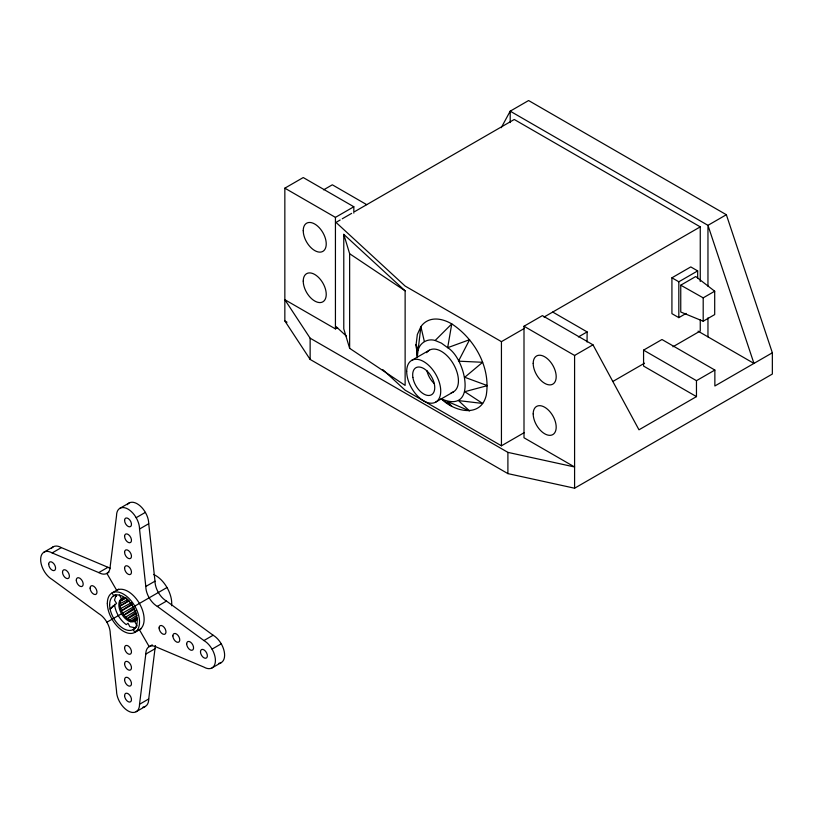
<?xml version="1.0" encoding="UTF-8"?>
<svg xmlns="http://www.w3.org/2000/svg" width="813" height="813" viewBox="0 0 813 813"><rect width="100%" height="100%" fill="white"/><g stroke="black" fill="none" stroke-linecap="round" stroke-linejoin="round"><path stroke-width="1.22" d="M587.067 342.049L587.118 331.907L552.718 312.05M417.272 357.08L420.89 326.643A50.406 29.105 60 0 1 451.764 323.889C474.751 338.991 490.991 367.72 486.194 395.575C480.483 418.675 453.359 411.276 441.022 398.533M139.531 704.282L145.801 654.069A16.26 9.39 60 0 1 157.305 647.433L203.921 667.107A16.26 9.39 60 0 0 215.415 660.471A16.26 9.39 60 0 0 203.921 640.553L157.305 606.396A16.26 9.39 60 0 1 145.801 586.478L139.531 529.029A16.26 9.39 60 0 0 128.037 509.111A16.26 9.39 60 0 0 116.533 515.747L110.263 565.96A16.26 9.39 60 0 1 98.769 572.596L52.144 552.931A16.26 9.39 60 0 0 40.65 559.568A16.26 9.39 60 0 0 52.144 579.476L98.769 613.642A16.26 9.39 60 0 1 110.263 633.551L116.533 690.999A16.26 9.39 60 0 0 128.037 710.918A16.26 9.39 60 0 0 139.531 704.282L148.728 698.967L154.998 648.764A16.26 9.39 60 0 1 155.395 645.552M116.107 595.177L114.491 600.136L116.554 603.388L110.131 609.11L113.037 605.868M501.235 127.712L510.198 111.168L528.592 100.538L726.355 214.723L772.35 352.791L772.35 374.041L574.588 488.217L507.901 473.613L310.139 359.437L284.845 320.932L284.845 188.169L303.239 177.549L353.828 206.756L353.828 213.087M424.345 341.45L420.89 326.643L417.333 334.519L416.124 344.468L418.095 350.342C419.793 342.73 427.729 338.147 435.168 340.484L451.764 323.889L447.668 347.7C466.032 358.594 477.729 414.589 441.418 398.898M130.436 621.701L136.493 617.199M126.95 618.754L135.923 612.291M123.942 614.953L134.186 607.921M121.503 610.654L132.021 603.835M128.739 620.644L137.062 615.258M125.476 617.199L136.096 610.705M119.796 606.142L128.403 600.919M323.625 189.825L332.324 184.805L366.724 204.663M284.845 188.169L335.434 217.376L353.828 206.756M340.169 219.998L336.003 222.406L405.128 286.054L501.438 341.653L524.375 328.411M342.253 218.788L351.643 213.372M354.763 211.573L514.263 119.481L700.257 226.868L700.257 281.471M696.467 396.612L643.571 366.074L643.571 350.139L696.467 380.677L696.467 396.612L638.977 429.803L592.982 344.824L542.393 315.617L523.999 326.237L523.999 437.77L574.588 466.977L507.901 452.374L310.139 338.188L284.845 299.692L335.434 328.899L337.598 327.649M44.014 552.118L53.221 546.814M119.907 508.308L129.104 502.993M52.144 552.931L61.351 547.616L107.966 567.291A16.26 9.39 60 0 0 109.958 568.236M136.167 517.698L145.364 512.383M411.673 360.403L429.386 350.179M139.531 529.029L148.728 523.714A16.26 9.39 60 0 0 140.212 505.971A16.26 9.39 60 0 0 127.275 504.69M98.769 572.596L107.966 567.291M544.019 317.07L700.257 226.868M726.355 214.723L707.96 225.343L510.198 111.168L510.198 122.57M108.942 572.22L106.899 573.399L116.655 590.299A22.764 13.14 60 0 1 140.801 606.071A22.764 13.14 60 0 1 136.086 630.756M435.738 402.089L453.451 391.866M118.698 589.12L112.052 592.951L113.688 595.797L115.527 594.73M115.416 596.691L116.564 596.031M686.152 313.401L678.825 317.639L671.924 313.655L671.924 277.802L690.776 266.918L697.676 270.902L697.676 278.32M119.877 601.153L125.161 598.094M119.826 601.508L126.167 597.84M145.801 586.478L154.998 581.173L148.728 523.714M578.419 336.928L587.118 331.907M671.924 277.802L678.825 281.786L697.676 270.902M119.735 606.274L129.257 600.777M680.755 285.19L695.745 276.532L714.698 291.217L714.698 314.58L703.194 321.216L680.755 312.009L680.755 285.19L703.194 297.853L714.698 291.217M121.523 610.868L132.102 604.76M106.899 622.219L167.011 587.514M124.043 615.228L134.623 609.13M523.999 326.237L574.588 355.454L592.982 344.824M127.133 619.069L136.645 613.581M131.299 621.386L136.584 618.327M157.305 606.396L166.502 601.081L213.118 635.238A16.26 9.39 60 0 1 224.225 651.498A16.26 9.39 60 0 1 218.87 663.337M131.635 621.518L136.919 618.459M135.019 628.479L133.18 629.547L134.816 632.382L141.462 628.551M643.571 350.139L661.975 339.519L714.861 370.057L714.861 385.982L772.35 352.791M152.234 644.861L149.175 646.63L139.419 629.729M382.71 369.549L405.128 390.189L501.438 445.798L524.375 432.557M612.819 381.48L644.516 363.187M672.93 346.785L700.257 331.003L700.257 319.58M145.801 654.069L154.998 648.764M203.921 640.553L213.118 635.238M212.051 649.13L221.248 643.825M696.467 380.677L714.861 370.057M136.167 711.721L145.364 706.416M212.051 667.91L221.248 662.595M120.537 608.632L131.472 602.697M120.283 603.531L128.007 599.577M136.35 627.331L134.928 627.768L129.816 626.681L128.037 623.266L126.249 624.628C119.816 619.852 115.405 612.209 114.491 604.252M435.168 340.484L441.418 343.137L447.668 347.7L469.589 339.692L458.491 361.165L482.627 362.293L464.741 377.273L487.404 385.626L464.741 391.703L482.627 403.451L458.491 400.596L469.589 410.982L447.668 401.561L451.764 406.205L442.536 399.478M698.072 331.155L753.956 363.421L707.96 225.343L707.96 286.176M284.845 320.932L287.03 322.202M343.777 234.337L349.641 253.727L405.128 290.83L405.128 385.413L349.641 348.32L343.777 328.919L343.777 234.337L405.128 290.83M336.003 326.541L346.277 336.003M119.369 595.014L121.533 598.754L122.682 598.083A13.008 7.51 60 0 0 123.586 614.547A13.008 7.51 60 0 0 137.153 619.262M134.541 621.284L137.234 625.959M417.333 355.82L416.124 344.468L417.394 357.608M707.96 317.853L707.96 336.867M703.194 297.853L703.194 321.216M678.825 281.786L678.825 317.639M574.588 355.454L574.588 488.217M507.901 452.374L507.901 473.613M501.438 341.653L501.438 445.798M349.641 253.727L349.641 348.32M335.434 217.376L335.434 328.899M310.139 338.188L310.139 359.437M166.502 601.081A16.26 9.39 60 0 1 154.998 581.173M153.525 574.445A22.764 13.14 60 0 1 171.584 605.726M136.919 617.89A13.008 7.51 60 0 1 126.696 619.75A13.008 7.51 60 0 1 118.84 604.394A13.008 7.51 60 0 1 127.235 598.978M51.392 548.501A16.26 9.39 60 0 1 61.351 547.616M148.728 698.967A16.26 9.39 60 0 1 142.976 707.147M433.908 383.248A15.61 9.014 60 0 1 426.896 370.657M426.683 352.69A24.065 13.892 60 0 1 452.912 363.177A24.065 13.892 60 0 1 451.174 392.75M186.675 643.876A4.878 2.815 60 0 0 191.848 650.309A4.878 2.815 60 0 0 191.848 643.408A4.878 2.815 60 0 0 186.675 643.876M109.653 604.72A19.482 11.25 60 0 0 130.324 630.431A19.482 11.25 60 0 0 130.324 602.87A19.482 11.25 60 0 0 109.653 604.72M107.336 603.378A22.764 13.14 60 0 0 131.482 633.418A22.764 13.14 60 0 0 131.482 601.224A22.764 13.14 60 0 0 107.336 603.378M172.874 635.908A4.878 2.815 60 0 0 178.047 642.341A4.878 2.815 60 0 0 178.047 635.441A4.878 2.815 60 0 0 172.874 635.908M159.074 627.941A4.878 2.815 60 0 0 164.256 634.374A4.878 2.815 60 0 0 164.256 627.473A4.878 2.815 60 0 0 159.074 627.941M200.465 651.833A4.878 2.815 60 0 0 205.648 658.276A4.878 2.815 60 0 0 205.648 651.376A4.878 2.815 60 0 0 200.465 651.833M62.499 572.179A4.878 2.815 60 0 0 67.672 578.612A4.878 2.815 60 0 0 67.672 571.712A4.878 2.815 60 0 0 62.499 572.179M76.29 580.147A4.878 2.815 60 0 0 81.463 586.58A4.878 2.815 60 0 0 81.463 579.679A4.878 2.815 60 0 0 76.29 580.147M90.091 588.114A4.878 2.815 60 0 0 95.263 594.547A4.878 2.815 60 0 0 95.263 587.647A4.878 2.815 60 0 0 90.091 588.114M48.699 564.212A4.878 2.815 60 0 0 53.871 570.645A4.878 2.815 60 0 0 53.871 563.755A4.878 2.815 60 0 0 48.699 564.212M124.582 536.326A4.878 2.815 60 0 0 129.755 542.769A4.878 2.815 60 0 0 129.755 535.869A4.878 2.815 60 0 0 124.582 536.326M124.582 552.261A4.878 2.815 60 0 0 129.755 558.704A4.878 2.815 60 0 0 129.755 551.803A4.878 2.815 60 0 0 124.582 552.261M124.582 568.196A4.878 2.815 60 0 0 129.755 574.628A4.878 2.815 60 0 0 129.755 567.728A4.878 2.815 60 0 0 124.582 568.196M124.582 520.401A4.878 2.815 60 0 0 129.755 526.834A4.878 2.815 60 0 0 129.755 519.934A4.878 2.815 60 0 0 124.582 520.401M124.582 679.719A4.878 2.815 60 0 0 129.755 686.152A4.878 2.815 60 0 0 129.755 679.251A4.878 2.815 60 0 0 124.582 679.719M124.582 663.784A4.878 2.815 60 0 0 129.755 670.227A4.878 2.815 60 0 0 129.755 663.327A4.878 2.815 60 0 0 124.582 663.784M124.582 647.849A4.878 2.815 60 0 0 129.755 654.292A4.878 2.815 60 0 0 129.755 647.392A4.878 2.815 60 0 0 124.582 647.849M124.582 695.654A4.878 2.815 60 0 0 129.755 702.086A4.878 2.815 60 0 0 129.755 695.186A4.878 2.815 60 0 0 124.582 695.654M303.239 281.105A16.26 9.39 60 0 0 320.485 302.558A16.26 9.39 60 0 0 320.485 279.56A16.26 9.39 60 0 0 303.239 281.105M303.239 230.648A16.26 9.39 60 0 0 320.485 252.111A16.26 9.39 60 0 0 320.485 229.114A16.26 9.39 60 0 0 303.239 230.648M533.196 413.868A16.26 9.39 60 0 0 550.442 435.321A16.26 9.39 60 0 0 550.442 412.323A16.26 9.39 60 0 0 533.196 413.868M533.196 363.411A16.26 9.39 60 0 0 550.442 384.874A16.26 9.39 60 0 0 550.442 361.876A16.26 9.39 60 0 0 533.196 363.411M412.872 377.415A15.61 9.014 60 0 0 430.941 395.047A15.61 9.014 60 0 0 427.313 371.277A15.61 9.014 60 0 0 412.872 377.415M406.693 371.419A24.065 13.892 60 0 0 432.221 403.177A24.065 13.892 60 0 0 432.221 369.143A24.065 13.892 60 0 0 406.693 371.419"/></g></svg>
